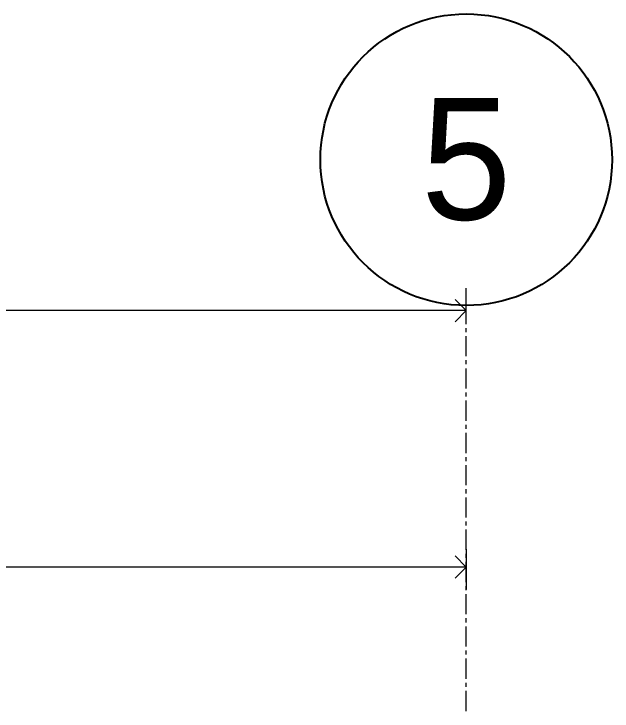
# Model space of a CAD drawing. Header units: millimetres. Extents: x -9083 to 924194, y -232449 to 321637.
# Drawn here: x 326051 to 333467, y 9722 to 18368 of the extents above; entities that cross this region are included whole.
import ezdxf
from ezdxf.enums import TextEntityAlignment as Align

# ---------------------------------------------------------------- set-up
doc = ezdxf.new("R2010")
doc.units = ezdxf.units.MM
doc.header["$LTSCALE"] = 400
doc.header["$MEASUREMENT"] = 0
doc.header["$PDMODE"] = 3
doc.linetypes.add('CENTER', pattern=[2, 1.25, -0.25, 0.25, -0.25])
doc.layers.get('0').update_dxf_attribs({"lineweight": 0, "true_color": 0xff1414})
doc.layers.get('Defpoints').update_dxf_attribs({"color": 8, "lineweight": 5})
doc.layers.add('AR-AXIS', color=252, linetype='CENTER', lineweight=20)
doc.layers.add('AR-dim-in', color=134, linetype='Continuous', lineweight=0)
doc.layers.add('CAR LOT', color=206, linetype='Continuous')
doc.layers.add('Grid-bubble', color=3, linetype='Continuous')
doc.styles.add('ms-100', font='simplex.shx', dxfattribs={"width": 0.8})
doc.styles.get("Standard").update_dxf_attribs({"font": 'GOTHIC.TTF', "height": 220})
doc.styles.add('STENCIL', font='')
doc.styles.get('STENCIL').set_extended_font_data('Stencil')
doc.dimstyles.new('ms-100', dxfattribs={"dimtxt": 0.4, "dimasz": 0.1, "dimexe": 0.1, "dimexo": 0.1, "dimgap": 0, "dimtad": 0, "dimdec": 0, "dimlfac": 100, "dimdsep": 46, "dimtxsty": 'ms-100', "dimblk": 'OPEN90', "dimcen": 0.15, "dimdle": 0.1, "dimse1": 1, "dimse2": 1, "dimclrd": 250, "dimclre": 250, "dimadec": 0, "dimazin": 0, "dimtfac": 1, "dimtdec": 0, "dimtix": 1, "dimtmove": 1, "dimatfit": 3, "dimldrblk": 'ARCHTICK', "dimfxl": 1, "dimtolj": 1, "dimtzin": 0, "dimlwd": -1, "dimlwe": -1, "dimarcsym": 0})

# ---------------------------------------------------------------- blocks, each defined once
blk = doc.blocks.new('_Open90')
at = {"color": 0, "linetype": 'ByBlock', "lineweight": -2}
for p, q in [((-0.5, 0.5), (0, 0)), ((0, 0), (-1, 0)), ((0, 0), (-0.5, -0.5))]:
    blk.add_line(p, q, dxfattribs=at)
blk = doc.blocks.new('*D603')
at = {"layer": 'AR-dim-in', "color": 250, "transparency": 16777216}
for p, q in [((117781.1454, -14828.7177), (117781.1454, -14828.8977)), ((117786.6225, -14828.7177), (117786.6225, -14828.8977)), ((117781.2454, -14828.7977), (117783.524, -14828.7977)), ((117786.5225, -14828.7977), (117784.244, -14828.7977))]:
    blk.add_line(p, q, dxfattribs=at)
at = {"layer": 'Defpoints', "color": 0, "linetype": 'Continuous', "transparency": 16777216}
for p in [(117781.1454, -14827.673), (117786.6225, -14827.673), (117781.1454, -14828.7977)]:
    blk.add_point(p, dxfattribs=at)
at = {"layer": 'AR-dim-in', "color": 250, "linetype": 'Continuous', "transparency": 16777216, "xscale": 0.1, "yscale": 0.1, "zscale": 0.1, "rotation": 180}
blk.add_blockref('_Open90', (117781.1454, -14828.7977), dxfattribs=at)
at = {"layer": 'AR-dim-in', "color": 250, "linetype": 'Continuous', "transparency": 16777216, "xscale": 0.1, "yscale": 0.1, "zscale": 0.1}
blk.add_blockref('_Open90', (117786.6225, -14828.7977), dxfattribs=at)
at = {"layer": 'AR-dim-in', "color": 0, "linetype": 'Continuous', "transparency": 16777216, "insert": (117783.884, -14828.7977), "char_height": 0.35, "attachment_point": 5, "style": 'ms-100'}
blk.add_mtext('\\A1;548', dxfattribs=at)
blk = doc.blocks.new('_ArchTick')
at = {"color": 0, "linetype": 'ByBlock', "const_width": 0.15}
blk.add_lwpolyline([(-0.5, -0.5), (0.5, 0.5)], dxfattribs=at)
blk = doc.blocks.new('*D604')
at = {"layer": 'AR-dim-in', "color": 250, "transparency": 16777216}
for p, q in [((117770.087, -14827.6525), (117770.087, -14827.5525)), ((117786.6225, -14827.6525), (117786.6225, -14827.5525)), ((117770.187, -14827.6525), (117777.8814, -14827.6525)), ((117786.5225, -14827.6525), (117778.8281, -14827.6525))]:
    blk.add_line(p, q, dxfattribs=at)
at = {"layer": 'Defpoints', "color": 0, "linetype": 'Continuous', "transparency": 16777216}
for p in [(117770.087, -14827.6525), (117770.087, -14827.6525), (117786.6225, -14827.6525)]:
    blk.add_point(p, dxfattribs=at)
at = {"layer": 'AR-dim-in', "color": 250, "linetype": 'Continuous', "transparency": 16777216, "xscale": 0.1, "yscale": 0.1, "zscale": 0.1, "rotation": 180}
blk.add_blockref('_Open90', (117770.087, -14827.6525), dxfattribs=at)
at = {"layer": 'AR-dim-in', "color": 250, "linetype": 'Continuous', "transparency": 16777216, "xscale": 0.1, "yscale": 0.1, "zscale": 0.1}
blk.add_blockref('_Open90', (117786.6225, -14827.6525), dxfattribs=at)
at = {"layer": 'AR-dim-in', "color": 0, "linetype": 'Continuous', "transparency": 16777216, "insert": (117778.3547, -14827.6525), "char_height": 0.35, "attachment_point": 5, "style": 'ms-100'}
blk.add_mtext('\\A1;1654', dxfattribs=at)
blk = doc.blocks.new('GRIDNUM')
at = {"layer": 'Grid-bubble'}
blk.add_circle((0, 0), 0.3, dxfattribs=at)
at = {"layer": 'Grid-bubble', "width": 0.7}
blk.add_attdef('GRID', text='', height=0.25, dxfattribs=at).set_placement((0, 0), align=Align.MIDDLE)
blk = doc.blocks.new('sgte5')
at = {"layer": 'AR-dim-in', "linetype": 'Continuous'}
for base, p1, p2, picture, middle in [((117770.08696, -14827.65251), (117786.62253, -14827.65251), (117770.08696, -14827.65251), '*D604', (117778.35475, -14827.65251)), ((117781.14539, -14828.79772), (117786.62253, -14827.673), (117781.14539, -14827.673), '*D603', (117783.88396, -14828.79772))]:
    dim = blk.add_linear_dim(base=base, p1=p1, p2=p2, dimstyle='ms-100', override={"dimfxl": 0.08, "dimfxlon": 1, "dimarcsym": 1}, dxfattribs=at)
    dim.commit()
    dim.dimension.update_dxf_attribs({"geometry": picture, "text_midpoint": middle})

msp = doc.modelspace()

# ---------------------------------------------------------------- block references
at = {"layer": 'AR-dim-in', "linetype": 'Continuous', "xscale": 2777.152584597259, "yscale": 2777.152584597259, "zscale": 2777.152584597259}
msp.add_blockref('sgte5', (-326779763.94211, 41193341.56095), dxfattribs=at)

# ---------------------------------------------------------------- next in the draw order: linework, layer by layer
at = {"layer": 'AR-AXIS', "ltscale": 0.5}
msp.add_line((331659.24507, 9722.23726), (331659.24507, 14751.60878), dxfattribs=at)

# ---------------------------------------------------------------- next in the draw order: block references
at = {"layer": 'CAR LOT'}
ref = msp.add_blockref('GRIDNUM', (331659.24507, 16559.65042), dxfattribs=dict(at, xscale=6026.805467745792, yscale=6026.805467745792, zscale=6026.805467745792, rotation=180))
ref.add_attrib('GRID', '5', dxfattribs={"layer": 'Grid-bubble', "color": 7, "height": 1506.70137, "style": 'STENCIL'}).set_placement((331659.24507, 16559.65042), align=Align.MIDDLE)

doc.saveas('drawing.dxf')
